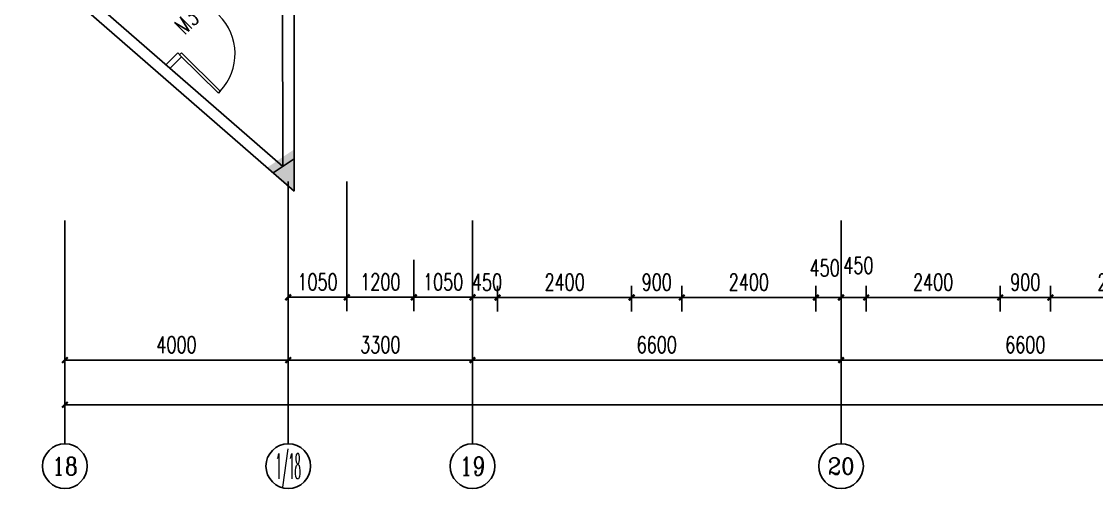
# Model space of a CAD drawing. Extents: x 28056 to 142362, y 13590 to 39190.
# Drawn here: x 33080 to 52331, y 13590 to 21953 of the extents above; entities that cross this region are included whole.
import ezdxf
from ezdxf.enums import TextEntityAlignment as Align

# ---------------------------------------------------------------- set-up
doc = ezdxf.new("R2010")
doc.units = 0
doc.header["$LTSCALE"] = 1000
doc.header["$MEASUREMENT"] = 0
for name, color, linetype in [('AXIS', 3, 'Continuous'), ('AXIS_TEXT', 7, 'Continuous'), ('PUB_DIM', 3, 'Continuous'), ('WALL', 9, 'Continuous'), ('WINDOW', 4, 'Continuous'), ('WINDOW_TEXT', 7, 'Continuous')]:
    doc.layers.add(name, color=color, linetype=linetype)
doc.styles.add('_TCH_AXIS', font='COMPLEX', dxfattribs={"bigfont": 'GBCBIG'})
doc.styles.add('_TCH_DIM_T3', font='SIMPLEX', dxfattribs={"width": 0.705882, "bigfont": 'GBCBIG'})
doc.styles.add('_TCH_WINDOW', font='SIMPLEX', dxfattribs={"bigfont": 'GBCBIG'})
doc.styles.add('COMPLEX', font='COMPLEX')
doc.dimstyles.new('_TCH_ARCH&&100', dxfattribs={"dimtxt": 297.5, "dimasz": 100, "dimexe": 250, "dimexo": 300, "dimgap": 126.25, "dimtad": 1, "dimdec": 0, "dimzin": 0, "dimdsep": 46, "dimtxsty": '_TCH_DIM_T3', "dimblk": 'ARCHTICK', "dimcen": 0.09, "dimclrt": 7, "dimazin": 2, "dimtfac": 1, "dimtdec": 0, "dimtix": 1, "dimtmove": 2, "dimatfit": 3, "dimfxl": 1, "dimtolj": 1, "dimtzin": 0, "dimarcsym": 0})

# ---------------------------------------------------------------- blocks, each defined once
blk = doc.blocks.new('_ArchTick')
at = {"color": 0, "linetype": 'ByBlock', "const_width": 0.4}
blk.add_lwpolyline([(-0.5, -0.5), (0.5, 0.5)], dxfattribs=at)
blk = doc.blocks.new('*D7')
at = {"layer": 'Defpoints', "color": 0}
for p in [(41156, 17517), (41606, 17517), (41606, 17010)]:
    blk.add_point(p, dxfattribs=at)
at = {"layer": 'PUB_DIM', "color": 0, "lineweight": -2}
for p, q in [((41156, 17217), (41156, 16760)), ((41606, 17217), (41606, 16760)), ((41156, 17010), (41606, 17010))]:
    blk.add_line(p, q, dxfattribs=at)
at = {"layer": 'PUB_DIM', "color": 0, "lineweight": -2, "xscale": 100, "yscale": 100, "zscale": 100, "rotation": 180}
blk.add_blockref('_ArchTick', (41156, 17010), dxfattribs=at)
at = {"layer": 'PUB_DIM', "color": 0, "lineweight": -2, "xscale": 100, "yscale": 100, "zscale": 100}
blk.add_blockref('_ArchTick', (41606, 17010), dxfattribs=at)
at = {"layer": 'PUB_DIM', "color": 7, "insert": (41416, 17285), "char_height": 297.5, "attachment_point": 5, "style": '_TCH_DIM_T3'}
blk.add_mtext('\\A1;450', dxfattribs=at)
blk = doc.blocks.new('*D8')
at = {"layer": 'Defpoints', "color": 0}
for p in [(41606, 17517), (44006, 17517), (44006, 17010)]:
    blk.add_point(p, dxfattribs=at)
at = {"layer": 'PUB_DIM', "color": 0, "lineweight": -2}
for p, q in [((41606, 17217), (41606, 16760)), ((44006, 17217), (44006, 16760)), ((41606, 17010), (44006, 17010))]:
    blk.add_line(p, q, dxfattribs=at)
at = {"layer": 'PUB_DIM', "color": 0, "lineweight": -2, "xscale": 100, "yscale": 100, "zscale": 100, "rotation": 180}
blk.add_blockref('_ArchTick', (41606, 17010), dxfattribs=at)
at = {"layer": 'PUB_DIM', "color": 0, "lineweight": -2, "xscale": 100, "yscale": 100, "zscale": 100}
blk.add_blockref('_ArchTick', (44006, 17010), dxfattribs=at)
at = {"layer": 'PUB_DIM', "color": 7, "insert": (42806, 17285), "char_height": 297.5, "attachment_point": 5, "style": '_TCH_DIM_T3'}
blk.add_mtext('\\A1;2400', dxfattribs=at)
blk = doc.blocks.new('*D9')
at = {"layer": 'Defpoints', "color": 0}
for p in [(44006, 17517), (44906, 17517), (44906, 17010)]:
    blk.add_point(p, dxfattribs=at)
at = {"layer": 'PUB_DIM', "color": 0, "lineweight": -2}
for p, q in [((44006, 17217), (44006, 16760)), ((44906, 17217), (44906, 16760)), ((44006, 17010), (44906, 17010))]:
    blk.add_line(p, q, dxfattribs=at)
at = {"layer": 'PUB_DIM', "color": 0, "lineweight": -2, "xscale": 100, "yscale": 100, "zscale": 100, "rotation": 180}
blk.add_blockref('_ArchTick', (44006, 17010), dxfattribs=at)
at = {"layer": 'PUB_DIM', "color": 0, "lineweight": -2, "xscale": 100, "yscale": 100, "zscale": 100}
blk.add_blockref('_ArchTick', (44906, 17010), dxfattribs=at)
at = {"layer": 'PUB_DIM', "color": 7, "insert": (44456, 17285), "char_height": 297.5, "attachment_point": 5, "style": '_TCH_DIM_T3'}
blk.add_mtext('\\A1;900', dxfattribs=at)
blk = doc.blocks.new('*D10')
at = {"layer": 'Defpoints', "color": 0}
for p in [(44906, 17517), (47306, 17517), (47306, 17010)]:
    blk.add_point(p, dxfattribs=at)
at = {"layer": 'PUB_DIM', "color": 0, "lineweight": -2}
for p, q in [((44906, 17217), (44906, 16760)), ((47306, 17217), (47306, 16760)), ((44906, 17010), (47306, 17010))]:
    blk.add_line(p, q, dxfattribs=at)
at = {"layer": 'PUB_DIM', "color": 0, "lineweight": -2, "xscale": 100, "yscale": 100, "zscale": 100, "rotation": 180}
blk.add_blockref('_ArchTick', (44906, 17010), dxfattribs=at)
at = {"layer": 'PUB_DIM', "color": 0, "lineweight": -2, "xscale": 100, "yscale": 100, "zscale": 100}
blk.add_blockref('_ArchTick', (47306, 17010), dxfattribs=at)
at = {"layer": 'PUB_DIM', "color": 7, "insert": (46106, 17285), "char_height": 297.5, "attachment_point": 5, "style": '_TCH_DIM_T3'}
blk.add_mtext('\\A1;2400', dxfattribs=at)
blk = doc.blocks.new('*D11')
at = {"layer": 'Defpoints', "color": 0}
for p in [(47306, 17517), (47756, 17517), (47756, 17010)]:
    blk.add_point(p, dxfattribs=at)
at = {"layer": 'PUB_DIM', "color": 0, "lineweight": -2}
for p, q in [((47306, 17217), (47306, 16760)), ((47756, 17217), (47756, 16760)), ((47306, 17010), (47756, 17010))]:
    blk.add_line(p, q, dxfattribs=at)
at = {"layer": 'PUB_DIM', "color": 0, "lineweight": -2, "xscale": 100, "yscale": 100, "zscale": 100, "rotation": 180}
blk.add_blockref('_ArchTick', (47306, 17010), dxfattribs=at)
at = {"layer": 'PUB_DIM', "color": 0, "lineweight": -2, "xscale": 100, "yscale": 100, "zscale": 100}
blk.add_blockref('_ArchTick', (47756, 17010), dxfattribs=at)
at = {"layer": 'PUB_DIM', "color": 7, "insert": (47463, 17540), "char_height": 297.5, "attachment_point": 5, "style": '_TCH_DIM_T3'}
blk.add_mtext('\\A1;450', dxfattribs=at)
blk = doc.blocks.new('*D12')
at = {"layer": 'Defpoints', "color": 0}
for p in [(47756, 17517), (48206, 17517), (48206, 17010)]:
    blk.add_point(p, dxfattribs=at)
at = {"layer": 'PUB_DIM', "color": 0, "lineweight": -2}
for p, q in [((47756, 17217), (47756, 16760)), ((48206, 17217), (48206, 16760)), ((47756, 17010), (48206, 17010))]:
    blk.add_line(p, q, dxfattribs=at)
at = {"layer": 'PUB_DIM', "color": 0, "lineweight": -2, "xscale": 100, "yscale": 100, "zscale": 100, "rotation": 180}
blk.add_blockref('_ArchTick', (47756, 17010), dxfattribs=at)
at = {"layer": 'PUB_DIM', "color": 0, "lineweight": -2, "xscale": 100, "yscale": 100, "zscale": 100}
blk.add_blockref('_ArchTick', (48206, 17010), dxfattribs=at)
at = {"layer": 'PUB_DIM', "color": 7, "insert": (48067, 17586), "char_height": 297.5, "attachment_point": 5, "style": '_TCH_DIM_T3'}
blk.add_mtext('\\A1;450', dxfattribs=at)
blk = doc.blocks.new('*D13')
at = {"layer": 'Defpoints', "color": 0}
for p in [(48206, 17517), (50606, 17517), (50606, 17010)]:
    blk.add_point(p, dxfattribs=at)
at = {"layer": 'PUB_DIM', "color": 0, "lineweight": -2}
for p, q in [((48206, 17217), (48206, 16760)), ((50606, 17217), (50606, 16760)), ((48206, 17010), (50606, 17010))]:
    blk.add_line(p, q, dxfattribs=at)
at = {"layer": 'PUB_DIM', "color": 0, "lineweight": -2, "xscale": 100, "yscale": 100, "zscale": 100, "rotation": 180}
blk.add_blockref('_ArchTick', (48206, 17010), dxfattribs=at)
at = {"layer": 'PUB_DIM', "color": 0, "lineweight": -2, "xscale": 100, "yscale": 100, "zscale": 100}
blk.add_blockref('_ArchTick', (50606, 17010), dxfattribs=at)
at = {"layer": 'PUB_DIM', "color": 7, "insert": (49406, 17285), "char_height": 297.5, "attachment_point": 5, "style": '_TCH_DIM_T3'}
blk.add_mtext('\\A1;2400', dxfattribs=at)
blk = doc.blocks.new('*D14')
at = {"layer": 'Defpoints', "color": 0}
for p in [(50606, 17517), (51506, 17517), (51506, 17010)]:
    blk.add_point(p, dxfattribs=at)
at = {"layer": 'PUB_DIM', "color": 0, "lineweight": -2}
for p, q in [((50606, 17217), (50606, 16760)), ((51506, 17217), (51506, 16760)), ((50606, 17010), (51506, 17010))]:
    blk.add_line(p, q, dxfattribs=at)
at = {"layer": 'PUB_DIM', "color": 0, "lineweight": -2, "xscale": 100, "yscale": 100, "zscale": 100, "rotation": 180}
blk.add_blockref('_ArchTick', (50606, 17010), dxfattribs=at)
at = {"layer": 'PUB_DIM', "color": 0, "lineweight": -2, "xscale": 100, "yscale": 100, "zscale": 100}
blk.add_blockref('_ArchTick', (51506, 17010), dxfattribs=at)
at = {"layer": 'PUB_DIM', "color": 7, "insert": (51056, 17285), "char_height": 297.5, "attachment_point": 5, "style": '_TCH_DIM_T3'}
blk.add_mtext('\\A1;900', dxfattribs=at)
blk = doc.blocks.new('*D15')
at = {"layer": 'Defpoints', "color": 0}
for p in [(51506, 17517), (53906, 17517), (53906, 17010)]:
    blk.add_point(p, dxfattribs=at)
at = {"layer": 'PUB_DIM', "color": 0, "lineweight": -2}
for p, q in [((51506, 17217), (51506, 16760)), ((53906, 17217), (53906, 16760)), ((51506, 17010), (53906, 17010))]:
    blk.add_line(p, q, dxfattribs=at)
at = {"layer": 'PUB_DIM', "color": 0, "lineweight": -2, "xscale": 100, "yscale": 100, "zscale": 100, "rotation": 180}
blk.add_blockref('_ArchTick', (51506, 17010), dxfattribs=at)
at = {"layer": 'PUB_DIM', "color": 0, "lineweight": -2, "xscale": 100, "yscale": 100, "zscale": 100}
blk.add_blockref('_ArchTick', (53906, 17010), dxfattribs=at)
at = {"layer": 'PUB_DIM', "color": 7, "insert": (52706, 17285), "char_height": 297.5, "attachment_point": 5, "style": '_TCH_DIM_T3'}
blk.add_mtext('\\A1;2400', dxfattribs=at)
blk = doc.blocks.new('*D62')
at = {"layer": 'Defpoints', "color": 0}
for p in [(38906, 17983), (40106, 17983), (40106, 17014)]:
    blk.add_point(p, dxfattribs=at)
at = {"layer": 'PUB_DIM', "color": 0, "lineweight": -2}
for p, q in [((38906, 17683), (38906, 16764)), ((40106, 17683), (40106, 16764)), ((38906, 17014), (40106, 17014))]:
    blk.add_line(p, q, dxfattribs=at)
at = {"layer": 'PUB_DIM', "color": 0, "lineweight": -2, "xscale": 100, "yscale": 100, "zscale": 100, "rotation": 180}
blk.add_blockref('_ArchTick', (38906, 17014), dxfattribs=at)
at = {"layer": 'PUB_DIM', "color": 0, "lineweight": -2, "xscale": 100, "yscale": 100, "zscale": 100}
blk.add_blockref('_ArchTick', (40106, 17014), dxfattribs=at)
at = {"layer": 'PUB_DIM', "color": 7, "insert": (39506, 17289), "char_height": 297.5, "attachment_point": 5, "style": '_TCH_DIM_T3'}
blk.add_mtext('\\A1;1200', dxfattribs=at)
blk = doc.blocks.new('*D63')
at = {"layer": 'Defpoints', "color": 0}
for p in [(40106, 17983), (41156, 17983), (41156, 17014)]:
    blk.add_point(p, dxfattribs=at)
at = {"layer": 'PUB_DIM', "color": 0, "lineweight": -2}
for p, q in [((40106, 17683), (40106, 16764)), ((41156, 17683), (41156, 16764)), ((40106, 17014), (41156, 17014))]:
    blk.add_line(p, q, dxfattribs=at)
at = {"layer": 'PUB_DIM', "color": 0, "lineweight": -2, "xscale": 100, "yscale": 100, "zscale": 100, "rotation": 180}
blk.add_blockref('_ArchTick', (40106, 17014), dxfattribs=at)
at = {"layer": 'PUB_DIM', "color": 0, "lineweight": -2, "xscale": 100, "yscale": 100, "zscale": 100}
blk.add_blockref('_ArchTick', (41156, 17014), dxfattribs=at)
at = {"layer": 'PUB_DIM', "color": 7, "insert": (40631, 17289), "char_height": 297.5, "attachment_point": 5, "style": '_TCH_DIM_T3'}
blk.add_mtext('\\A1;1050', dxfattribs=at)
blk = doc.blocks.new('*D64')
at = {"layer": 'Defpoints', "color": 0}
for p in [(37856, 19390), (38906, 19390), (38906, 17014)]:
    blk.add_point(p, dxfattribs=at)
at = {"layer": 'PUB_DIM', "color": 0, "lineweight": -2}
for p, q in [((37856, 19090), (37856, 16764)), ((38906, 19090), (38906, 16764)), ((37856, 17014), (38906, 17014))]:
    blk.add_line(p, q, dxfattribs=at)
at = {"layer": 'PUB_DIM', "color": 0, "lineweight": -2, "xscale": 100, "yscale": 100, "zscale": 100, "rotation": 180}
blk.add_blockref('_ArchTick', (37856, 17014), dxfattribs=at)
at = {"layer": 'PUB_DIM', "color": 0, "lineweight": -2, "xscale": 100, "yscale": 100, "zscale": 100}
blk.add_blockref('_ArchTick', (38906, 17014), dxfattribs=at)
at = {"layer": 'PUB_DIM', "color": 7, "insert": (38381, 17289), "char_height": 297.5, "attachment_point": 5, "style": '_TCH_DIM_T3'}
blk.add_mtext('\\A1;1050', dxfattribs=at)
blk = doc.blocks.new('*D70')
at = {"layer": 'AXIS', "color": 0, "lineweight": -2}
for p, q in [((33856, 18090), (33856, 15640)), ((37856, 18090), (37856, 15640)), ((33856, 15890), (37856, 15890))]:
    blk.add_line(p, q, dxfattribs=at)
at = {"layer": 'Defpoints', "color": 0}
for p in [(33856, 18390), (37856, 18390), (37856, 15890)]:
    blk.add_point(p, dxfattribs=at)
at = {"layer": 'AXIS', "color": 0, "lineweight": -2, "xscale": 100, "yscale": 100, "zscale": 100, "rotation": 180}
blk.add_blockref('_ArchTick', (33856, 15890), dxfattribs=at)
at = {"layer": 'AXIS', "color": 0, "lineweight": -2, "xscale": 100, "yscale": 100, "zscale": 100}
blk.add_blockref('_ArchTick', (37856, 15890), dxfattribs=at)
at = {"layer": 'AXIS', "color": 7, "insert": (35856, 16165), "char_height": 297.5, "attachment_point": 5, "style": '_TCH_DIM_T3'}
blk.add_mtext('\\A1;4000', dxfattribs=at)
blk = doc.blocks.new('*D71')
at = {"layer": 'AXIS', "color": 0, "lineweight": -2}
for p, q in [((37856, 18090), (37856, 15640)), ((41156, 18090), (41156, 15640)), ((37856, 15890), (41156, 15890))]:
    blk.add_line(p, q, dxfattribs=at)
at = {"layer": 'Defpoints', "color": 0}
for p in [(37856, 18390), (41156, 18390), (41156, 15890)]:
    blk.add_point(p, dxfattribs=at)
at = {"layer": 'AXIS', "color": 0, "lineweight": -2, "xscale": 100, "yscale": 100, "zscale": 100, "rotation": 180}
blk.add_blockref('_ArchTick', (37856, 15890), dxfattribs=at)
at = {"layer": 'AXIS', "color": 0, "lineweight": -2, "xscale": 100, "yscale": 100, "zscale": 100}
blk.add_blockref('_ArchTick', (41156, 15890), dxfattribs=at)
at = {"layer": 'AXIS', "color": 7, "insert": (39506, 16165), "char_height": 297.5, "attachment_point": 5, "style": '_TCH_DIM_T3'}
blk.add_mtext('\\A1;3300', dxfattribs=at)
blk = doc.blocks.new('*D72')
at = {"layer": 'AXIS', "color": 0, "lineweight": -2}
for p, q in [((41156, 18090), (41156, 15640)), ((47756, 18090), (47756, 15640)), ((41156, 15890), (47756, 15890))]:
    blk.add_line(p, q, dxfattribs=at)
at = {"layer": 'Defpoints', "color": 0}
for p in [(41156, 18390), (47756, 18390), (47756, 15890)]:
    blk.add_point(p, dxfattribs=at)
at = {"layer": 'AXIS', "color": 0, "lineweight": -2, "xscale": 100, "yscale": 100, "zscale": 100, "rotation": 180}
blk.add_blockref('_ArchTick', (41156, 15890), dxfattribs=at)
at = {"layer": 'AXIS', "color": 0, "lineweight": -2, "xscale": 100, "yscale": 100, "zscale": 100}
blk.add_blockref('_ArchTick', (47756, 15890), dxfattribs=at)
at = {"layer": 'AXIS', "color": 7, "insert": (44456, 16165), "char_height": 297.5, "attachment_point": 5, "style": '_TCH_DIM_T3'}
blk.add_mtext('\\A1;6600', dxfattribs=at)
blk = doc.blocks.new('*D73')
at = {"layer": 'AXIS', "color": 0, "lineweight": -2}
for p, q in [((47756, 18090), (47756, 15640)), ((54356, 18090), (54356, 15640)), ((47756, 15890), (54356, 15890))]:
    blk.add_line(p, q, dxfattribs=at)
at = {"layer": 'Defpoints', "color": 0}
for p in [(47756, 18390), (54356, 18390), (54356, 15890)]:
    blk.add_point(p, dxfattribs=at)
at = {"layer": 'AXIS', "color": 0, "lineweight": -2, "xscale": 100, "yscale": 100, "zscale": 100, "rotation": 180}
blk.add_blockref('_ArchTick', (47756, 15890), dxfattribs=at)
at = {"layer": 'AXIS', "color": 0, "lineweight": -2, "xscale": 100, "yscale": 100, "zscale": 100}
blk.add_blockref('_ArchTick', (54356, 15890), dxfattribs=at)
at = {"layer": 'AXIS', "color": 7, "insert": (51056, 16165), "char_height": 297.5, "attachment_point": 5, "style": '_TCH_DIM_T3'}
blk.add_mtext('\\A1;6600', dxfattribs=at)
blk = doc.blocks.new('*D85')
at = {"layer": 'AXIS', "color": 0, "lineweight": -2}
for p, q in [((33856, 18090), (33856, 14840)), ((126956, 18090), (126956, 14840)), ((33856, 15090), (126956, 15090))]:
    blk.add_line(p, q, dxfattribs=at)
at = {"layer": 'Defpoints', "color": 0}
for p in [(33856, 18390), (126956, 18390), (126956, 15090)]:
    blk.add_point(p, dxfattribs=at)
at = {"layer": 'AXIS', "color": 0, "lineweight": -2, "xscale": 100, "yscale": 100, "zscale": 100, "rotation": 180}
blk.add_blockref('_ArchTick', (33856, 15090), dxfattribs=at)
at = {"layer": 'AXIS', "color": 0, "lineweight": -2, "xscale": 100, "yscale": 100, "zscale": 100}
blk.add_blockref('_ArchTick', (126956, 15090), dxfattribs=at)
at = {"layer": 'AXIS', "color": 7, "insert": (80406, 15365), "char_height": 297.5, "attachment_point": 5, "style": '_TCH_DIM_T3'}
blk.add_mtext('\\A1;93100', dxfattribs=at)
blk = doc.blocks.new('_AXISO')
blk.add_circle((0, 0), 0.5)
at = {"layer": 'AXIS_TEXT', "style": 'COMPLEX', "width": 1.041667}
blk.add_attdef('A', text='', height=0.56, dxfattribs=at).set_placement((-0.25, -0.28), (0.25, -0.28), align=Align.FIT)
blk = doc.blocks.new('$DorLib2D$00000001')
for p, q in [((0.45, 0.975), (0.5, 0.975)), ((0.45, 0), (0.45, 0.975)), ((0.5, 0), (0.5, 0.975)), ((0.5, 0), (0.45, 0))]:
    blk.add_line(p, q)
at = {"lineweight": 13}
blk.add_arc((0.475, 0), 0.975, 91.4693, 180, dxfattribs=at)

msp = doc.modelspace()

# ---------------------------------------------------------------- hatches: boundary and pattern name
h = msp.add_hatch(color=256)
h.paths.add_polyline_path([(37743, 19483), (37695.3, 19483), (37646, 19449.7), (37743, 19365.3)])
h.paths.add_polyline_path([(37646, 19449.7), (37474.3, 19334.1), (37743, 19100.1), (37743, 19365.3)])
h.paths.add_polyline_path([(37743, 19365.3), (37768, 19343.5), (37768, 19483), (37743, 19483)], flags=17)
h.paths.add_polyline_path([(37768, 19531.9), (37743, 19515.1), (37743, 19483), (37768, 19483)])
h.paths.add_polyline_path([(37695.3, 19483), (37743, 19483), (37743, 19515.1)])
h.paths.add_polyline_path([(37968, 19483), (37968, 19666.6), (37768, 19531.9), (37768, 19483)])
h.paths.add_polyline_path([(37768, 19483), (37768, 19343.5), (37743, 19365.3), (37743, 19100.1), (37968, 18904.2), (37968, 19483)])

# ---------------------------------------------------------------- linework, layer by layer
msp.add_line((37964.7, 19495.5), (37587.4, 19241.4))
at = {"layer": 'AXIS'}
for p, q in [((33856.2, 18390.3), (33856.2, 14390.3)), ((37856.2, 18390.3), (37856.2, 14390.3)), ((41156.2, 18390.3), (41156.2, 14390.3)), ((47756.2, 18390.3), (47756.2, 14390.3))]:
    msp.add_line(p, q, dxfattribs=at)
at = {"layer": 'WALL'}
for p, q in [((37964.7, 18912.9), (33079.5, 23165.3)), ((37759.2, 19357), (33381.2, 23167.8)), ((37754, 23165.3), (37759.2, 19357)), ((37964.7, 23165.3), (37964.7, 18912.9)), ((35876.5, 21392.7), (35665.3, 21179.6)), ((35947.5, 21322.4), (35876.5, 21392.7)), ((35665.3, 21179.6), (35736.3, 21109.3)), ((35736.3, 21109.3), (35947.5, 21322.4))]:
    msp.add_line(p, q, dxfattribs=at)

# ---------------------------------------------------------------- block references
at = {"layer": 'AXIS'}
ref = msp.add_blockref('_AXISO', (33856.2, 13990.3), dxfattribs=dict(at, xscale=800, yscale=800, zscale=800))
ref.add_attrib('A', '18', dxfattribs={"layer": 'AXIS_TEXT', "height": 321.14, "style": '_TCH_AXIS', "width": 1.034483}).set_placement((33626.8, 13829.7), (34085.6, 13829.7), align=Align.FIT)
ref = msp.add_blockref('_AXISO', (37856.2, 13990.3), dxfattribs=dict(at, xscale=800, yscale=800, zscale=800))
ref.add_attrib('A', '1/18', dxfattribs={"layer": 'AXIS_TEXT', "height": 452.55, "style": '_TCH_AXIS', "width": 0.318182}).set_placement((37629.9, 13764), (38082.5, 13764), align=Align.FIT)
ref = msp.add_blockref('_AXISO', (41156.2, 13990.3), dxfattribs=dict(at, xscale=800, yscale=800, zscale=800))
ref.add_attrib('A', '19', dxfattribs={"layer": 'AXIS_TEXT', "height": 328.45, "style": '_TCH_AXIS'}).set_placement((40929.4, 13826), (41383, 13826), align=Align.FIT)
ref = msp.add_blockref('_AXISO', (47756.2, 13990.3), dxfattribs=dict(at, xscale=800, yscale=800, zscale=800))
ref.add_attrib('A', '20', dxfattribs={"layer": 'AXIS_TEXT', "height": 294.28, "style": '_TCH_AXIS'}).set_placement((47518, 13843.1), (47994.4, 13843.1), align=Align.FIT)
at = {"layer": 'WINDOW'}
ref = msp.add_blockref('$DorLib2D$00000001', (36263.9, 21712.8), dxfattribs=dict(at, xscale=1000, yscale=1000, zscale=1000, rotation=225.2665809555942))
ref.add_attrib('A', 'M3', (36004.9, 21701.8), dxfattribs={"layer": 'WINDOW_TEXT', "height": 297.5, "rotation": 45.26658, "style": '_TCH_WINDOW', "width": 0.705882})

# ---------------------------------------------------------------- dimensions: what is measured, and where the dimension line sits
at = {"layer": 'AXIS'}
for p1, p2, distance, text, picture, middle in [((33856.2, 18390.3), (37856.2, 18390.3), -2500, '4000', '*D70', (35856.2, 16165.3)), ((33856.2, 18390.3), (126956.2, 18390.3), -3300, '93100', '*D85', (80406.2, 15365.3)), ((37856.2, 18390.3), (41156.2, 18390.3), -2500, '3300', '*D71', (39506.2, 16165.3)), ((41156.2, 18390.3), (47756.2, 18390.3), -2500, '6600', '*D72', (44456.2, 16165.3)), ((47756.2, 18390.3), (54356.2, 18390.3), -2500, '6600', '*D73', (51056.2, 16165.3))]:
    dim = msp.add_aligned_dim(p1=p1, p2=p2, distance=distance, text=text, dimstyle='_TCH_ARCH&&100', dxfattribs=at)
    dim.commit()
    dim.dimension.update_dxf_attribs({"geometry": picture, "text_midpoint": middle})
at = {"layer": 'PUB_DIM'}
for p1, p2, distance, text, picture, middle in [((37856.2, 19390.3), (38906.2, 19390.3), -2375.9, '1050', '*D64', (38381.2, 17289.3)), ((38906.2, 17983.4), (40106.2, 17983.4), -969.5, '1200', '*D62', (39506.2, 17288.9)), ((40106.2, 17983.4), (41156.2, 17983.4), -969.5, '1050', '*D63', (40631.2, 17288.9)), ((41606.2, 17516.8), (44006.2, 17516.8), -506.6, '2400', '*D8', (42806.2, 17285.1)), ((44006.2, 17516.8), (44906.2, 17516.8), -506.6, '900', '*D9', (44456.2, 17285.1)), ((44906.2, 17516.8), (47306.2, 17516.8), -506.6, '2400', '*D10', (46106.2, 17285.1)), ((48206.2, 17516.8), (50606.2, 17516.8), -506.6, '2400', '*D13', (49406.2, 17285.1)), ((50606.2, 17516.8), (51506.2, 17516.8), -506.6, '900', '*D14', (51056.2, 17285.1)), ((51506.2, 17516.8), (53906.2, 17516.8), -506.6, '2400', '*D15', (52706.2, 17285.1))]:
    dim = msp.add_aligned_dim(p1=p1, p2=p2, distance=distance, text=text, dimstyle='_TCH_ARCH&&100', dxfattribs=at)
    dim.commit()
    dim.dimension.update_dxf_attribs({"geometry": picture, "text_midpoint": middle})
for base, p1, p2, picture, middle in [((47756.2, 17010.1), (47306.2, 17516.8), (47756.2, 17516.8), '*D11', (47463, 17539.6)), ((48206.2, 17010.1), (47756.2, 17516.8), (48206.2, 17516.8), '*D12', (48066.8, 17585.7)), ((41606.2, 17010.1), (41156.2, 17516.8), (41606.2, 17516.8), '*D7', (41416.1, 17285.1))]:
    dim = msp.add_linear_dim(base=base, p1=p1, p2=p2, angle=0, text='450', dimstyle='_TCH_ARCH&&100', dxfattribs=at)
    dim.commit()
    dim.dimension.update_dxf_attribs({"geometry": picture, "text_midpoint": middle, "dimtype": 129})

doc.saveas('drawing.dxf')
